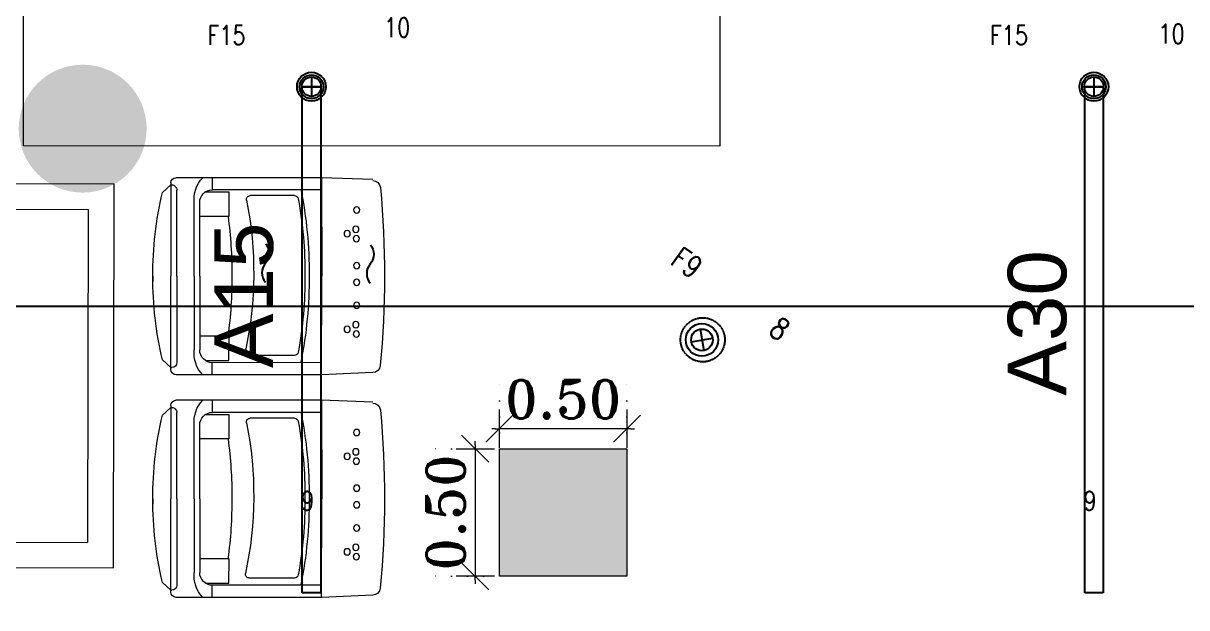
# Model space of a CAD drawing. Header units: inches. Extents: x 102655 to 148943, y 72248 to 114419.
# Drawn here: x 118775 to 123323, y 81695 to 83980 of the extents above; entities that cross this region are included whole.
import ezdxf
from ezdxf.enums import TextEntityAlignment as Align

# ---------------------------------------------------------------- set-up
doc = ezdxf.new("R2010")
doc.units = ezdxf.units.IN
doc.linetypes.add('CENTER INDS', pattern=[13.335, 8.89, -1.11125, 2.2225, -1.11125])
doc.linetypes.add('DOT2', pattern=[0.125, 0, -0.125])
doc.layers.get('Defpoints').update_dxf_attribs({"color": 8})
for name, color, linetype, lineweight in [('ceiling dim', 8, 'Continuous', 5), ('Furnitureee', 8, 'Continuous', 5), ('S-SOLID', 8, 'Continuous', 0)]:
    doc.layers.add(name, color=color, linetype=linetype, lineweight=lineweight)
for name, color, linetype in [('E-LEADER', 30, 'Continuous'), ('E-LTG', 92, 'Continuous'), ('E-TAG', 30, 'Continuous'), ('E_TAG', 30, 'Continuous')]:
    doc.layers.add(name, color=color, linetype=linetype)
doc.layers.add('ELECTRICAL LIGHTING CEILING', color=6, linetype='CENTER INDS', true_color=0xff00ff)
doc.styles.add('Pyzd-Romans', font='romans.shx', dxfattribs={"width": 0.8})
doc.styles.add('ROMANT', font='romant')
doc.styles.get("Standard").update_dxf_attribs({"font": 'arial.ttf'})
doc.dimstyles.new('50', dxfattribs={"dimtxt": 0.15, "dimasz": 0.015, "dimexe": 0.18, "dimexo": 0.0625, "dimgap": 0.04, "dimtad": 1, "dimzin": 0, "dimdsep": 46, "dimtxsty": 'ROMANT', "dimblk": 'SAM2', "dimcen": 0.09, "dimclre": 181, "dimclrt": 3, "dimazin": 0, "dimtfac": 0.782609, "dimtix": 1, "dimtmove": 2, "dimatfit": 3, "dimldrblk": 'SAM2', "dimfxl": 0.18, "dimtolj": 1, "dimtzin": 0, "dimarcsym": 0})

# ---------------------------------------------------------------- blocks, each defined once
blk = doc.blocks.new('ff')
at = {"color": 8}
for p, q in [((3192.4161, 1465.4186), (3192.4075, 1465.2191)), ((3192.4161, 1465.4186), (3192.4075, 1465.2191)), ((3193.1708, 1465.4181), (3193.1779, 1465.2186)), ((3193.1708, 1465.4181), (3193.1779, 1465.2186)), ((3192.4075, 1465.2191), (3192.4071, 1464.6497)), ((3192.4075, 1465.2191), (3192.4071, 1464.6497)), ((3192.4075, 1465.2191), (3192.7927, 1465.2189)), ((3192.4075, 1465.2191), (3192.7927, 1465.2189)), ((3193.1779, 1465.2186), (3192.7927, 1465.2189)), ((3193.1779, 1465.2186), (3192.7927, 1465.2189)), ((3193.1779, 1465.2186), (3193.1775, 1464.6492)), ((3193.1779, 1465.2186), (3193.1775, 1464.6492)), ((3192.4547, 1465.2172), (3192.4544, 1464.7923)), ((3192.4547, 1465.2172), (3192.4544, 1464.7923)), ((3193.1307, 1465.2168), (3193.1304, 1464.7918)), ((3193.1307, 1465.2168), (3193.1304, 1464.7918)), ((3192.4827, 1465.113), (3192.4826, 1464.9358)), ((3192.4827, 1465.113), (3192.4826, 1464.9358)), ((3193.1076, 1465.1126), (3193.1075, 1464.9396)), ((3193.1076, 1465.1126), (3193.1075, 1464.9396)), ((3192.4628, 1464.7645), (3192.4629, 1464.8568)), ((3192.4628, 1464.7645), (3192.4629, 1464.8568)), ((3192.4629, 1464.8568), (3192.5584, 1464.8568)), ((3192.4629, 1464.8568), (3192.5584, 1464.8568)), ((3192.5584, 1464.8568), (3192.5584, 1464.744)), ((3192.5584, 1464.8568), (3192.5584, 1464.744)), ((3193.0265, 1464.8565), (3193.0264, 1464.7437)), ((3193.0265, 1464.8565), (3193.0264, 1464.7437)), ((3193.122, 1464.8564), (3193.0265, 1464.8565)), ((3193.122, 1464.8564), (3193.0265, 1464.8565)), ((3193.122, 1464.7641), (3193.122, 1464.8564)), ((3193.122, 1464.7641), (3193.122, 1464.8564)), ((3192.4072, 1464.791), (3192.4545, 1464.791)), ((3192.4072, 1464.791), (3192.4545, 1464.791)), ((3193.1776, 1464.7905), (3193.1304, 1464.7905)), ((3193.1776, 1464.7905), (3193.1304, 1464.7905)), ((3192.7924, 1464.7421), (3192.5044, 1464.7423)), ((3192.7924, 1464.7421), (3192.5044, 1464.7423)), ((3192.7924, 1464.7207), (3192.5044, 1464.7209)), ((3192.7924, 1464.7207), (3192.5044, 1464.7209)), ((3192.7924, 1464.7421), (3193.0804, 1464.7419)), ((3192.7924, 1464.7421), (3193.0804, 1464.7419)), ((3192.7924, 1464.7207), (3193.0803, 1464.7205)), ((3192.7924, 1464.7207), (3193.0803, 1464.7205)), ((3192.4271, 1464.6297), (3192.7923, 1464.6295)), ((3192.4271, 1464.6297), (3192.7923, 1464.6295)), ((3192.4352, 1464.6297), (3192.4352, 1464.633)), ((3192.4352, 1464.6297), (3192.4352, 1464.633)), ((3192.4352, 1464.6297), (3192.4656, 1464.5969)), ((3192.4352, 1464.6297), (3192.4656, 1464.5969)), ((3192.7923, 1464.6527), (3192.4552, 1464.653)), ((3192.7923, 1464.6527), (3192.4552, 1464.653)), ((3192.7923, 1464.6527), (3193.1294, 1464.6525)), ((3192.7923, 1464.6527), (3193.1294, 1464.6525)), ((3193.1575, 1464.6292), (3192.7923, 1464.6295)), ((3193.1575, 1464.6292), (3192.7923, 1464.6295)), ((3193.1494, 1464.6292), (3193.119, 1464.5965)), ((3193.1494, 1464.6292), (3193.119, 1464.5965)), ((3193.1494, 1464.6292), (3193.1494, 1464.6325)), ((3193.1494, 1464.6292), (3193.1494, 1464.6325)), ((3192.7923, 1464.5591), (3192.7712, 1464.5591)), ((3192.7923, 1464.5591), (3192.7712, 1464.5591)), ((3192.7923, 1464.5591), (3192.8133, 1464.5591)), ((3192.7923, 1464.5591), (3192.8133, 1464.5591))]:
    blk.add_line(p, q, dxfattribs=at)
for centre in [(3192.5666, 1465.3546), (3192.5666, 1465.3546), (3192.6031, 1465.3527), (3192.6031, 1465.3527), (3192.6785, 1465.3554), (3192.6785, 1465.3554), (3192.7691, 1465.3554), (3192.7691, 1465.3554), (3192.8344, 1465.3553), (3192.8344, 1465.3553), (3192.94, 1465.3543), (3192.94, 1465.3543), (3192.9765, 1465.3525), (3192.9765, 1465.3525), (3193.0519, 1465.3552), (3193.0519, 1465.3552), (3192.5855, 1465.3188), (3192.5855, 1465.3188), (3192.9589, 1465.3186), (3192.9589, 1465.3186)]:
    blk.add_circle(centre, 0.0122, dxfattribs=at)
for centre, radius, start, end in [((3192.4461, 1465.4185), 0.03, 95.2118, 179.962), ((3192.4461, 1465.4185), 0.03, 95.2118, 179.962), ((3192.791, 1461.6276), 3.8366, 84.7849, 95.1976), ((3192.791, 1461.6276), 3.8366, 84.7849, 95.1976), ((3193.137, 1465.4184), 0.03, 359.962, 84.7708), ((3193.137, 1465.4184), 0.03, 359.962, 84.7708), ((3192.7839, 1463.513), 1.6571, 89.6084, 101.3696), ((3192.7839, 1463.513), 1.6571, 89.6084, 101.3696), ((3192.4977, 1465.113), 0.015, 100.0902, 179.962), ((3192.4977, 1465.113), 0.015, 100.0902, 179.962), ((3192.7839, 1463.5048), 1.6485, 89.6073, 100.0902), ((3192.7839, 1463.5048), 1.6485, 89.6073, 100.0902), ((3192.8043, 1463.513), 1.6571, 78.5545, 90.3157), ((3192.8043, 1463.513), 1.6571, 78.5545, 90.3157), ((3192.8043, 1463.5048), 1.6485, 79.8339, 90.3168), ((3192.8043, 1463.5048), 1.6485, 79.8339, 90.3168), ((3193.0926, 1465.1126), 0.015, 359.962, 79.8339), ((3193.0926, 1465.1126), 0.015, 359.962, 79.8339), ((3192.8043, 1463.5048), 1.4485, 78.6426, 102.0976), ((3192.8043, 1463.5048), 1.4485, 78.6426, 102.0976), ((3192.4976, 1464.9358), 0.015, 179.962, 282.0976), ((3192.4976, 1464.9358), 0.015, 179.962, 282.0976), ((3193.0925, 1464.9396), 0.015, 258.6426, 359.962), ((3193.0925, 1464.9396), 0.015, 258.6426, 359.962), ((3192.7837, 1463.2193), 1.6485, 89.6073, 97.8532), ((3192.7837, 1463.2193), 1.6485, 89.6073, 97.8532), ((3192.8041, 1463.2193), 1.6485, 82.2473, 90.3168), ((3192.8041, 1463.2193), 1.6485, 82.2473, 90.3168), ((3192.5044, 1464.7923), 0.05, 179.962, 269.962), ((3192.5044, 1464.7923), 0.05, 179.962, 269.962), ((3193.0804, 1464.7919), 0.05, 269.962, 359.962), ((3193.0804, 1464.7919), 0.05, 269.962, 359.962), ((3192.4911, 1464.8399), 0.1197, 225.5226, 276.378), ((3192.4911, 1464.8399), 0.1197, 225.5226, 276.378), ((3193.0938, 1464.8395), 0.1197, 263.5461, 314.4015), ((3193.0938, 1464.8395), 0.1197, 263.5461, 314.4015), ((3192.4271, 1464.6497), 0.02, 179.962, 269.962), ((3192.4271, 1464.6497), 0.02, 179.962, 269.962), ((3192.4552, 1464.633), 0.02, 89.962, 179.962), ((3192.4552, 1464.633), 0.02, 89.962, 179.962), ((3193.1294, 1464.6325), 0.02, 359.962, 89.962), ((3193.1294, 1464.6325), 0.02, 359.962, 89.962), ((3193.1575, 1464.6492), 0.02, 269.962, 359.962), ((3193.1575, 1464.6492), 0.02, 269.962, 359.962), ((3192.783, 1465.9077), 1.3487, 256.3884, 270.3938), ((3192.783, 1465.9077), 1.3487, 256.3884, 270.3938), ((3192.8033, 1465.9077), 1.3487, 269.5303, 283.5357), ((3192.8033, 1465.9077), 1.3487, 269.5303, 283.5357)]:
    blk.add_arc(centre, radius, start, end, dxfattribs=at)
blk = doc.blocks.new('SAM2')
for p, q in [((3.54, 3.54), (-3.54, -3.54)), ((0, -5), (0, 5)), ((-1, 0), (0, 0))]:
    blk.add_line(p, q)
blk = doc.blocks.new('*D155')
at = {"layer": 'ceiling dim', "color": 181, "linetype": 'DOT2', "lineweight": -2, "ltscale": 0.5, "transparency": 16777216}
for p, q in [((478773.6877, 1037610.4331), (478773.6877, 1037610.629)), ((478774.1864, 1037610.4331), (478774.1864, 1037610.629))]:
    blk.add_line(p, q, dxfattribs=at)
at = {"layer": 'ceiling dim', "color": 0, "lineweight": -2, "ltscale": 0.5, "transparency": 16777216}
for p, q in [((478773.6727, 1037610.449), (478773.6577, 1037610.449)), ((478774.1864, 1037610.449), (478773.6877, 1037610.449)), ((478774.2014, 1037610.449), (478774.2164, 1037610.449))]:
    blk.add_line(p, q, dxfattribs=at)
at = {"layer": 'Defpoints', "color": 0, "ltscale": 0.5, "transparency": 16777216}
for p in [(478773.6877, 1037610.449), (478773.6877, 1037610.3706), (478774.1864, 1037610.3706)]:
    blk.add_point(p, dxfattribs=at)
at = {"layer": 'ceiling dim', "color": 0, "lineweight": -2, "ltscale": 0.5, "transparency": 16777216, "xscale": 0.015, "yscale": 0.015, "zscale": 0.015}
blk.add_blockref('SAM2', (478773.6877, 1037610.449), dxfattribs=at)
at = {"layer": 'ceiling dim', "color": 0, "lineweight": -2, "ltscale": 0.5, "transparency": 16777216, "xscale": 0.015, "yscale": 0.015, "zscale": 0.015, "rotation": 180}
blk.add_blockref('SAM2', (478774.1864, 1037610.449), dxfattribs=at)
at = {"layer": 'ceiling dim', "color": 3, "ltscale": 0.5, "transparency": 16777216, "insert": (478773.937, 1037610.564), "char_height": 0.15, "attachment_point": 5, "style": 'ROMANT'}
blk.add_mtext('\\A1;0.50', dxfattribs=at)
blk = doc.blocks.new('*D156')
at = {"layer": 'ceiling dim', "color": 0, "lineweight": -2, "ltscale": 0.5, "transparency": 16777216}
for p, q in [((478773.5933, 1037610.3856), (478773.5933, 1037610.4006)), ((478773.5933, 1037610.3706), (478773.5933, 1037609.8719)), ((478773.5933, 1037609.8569), (478773.5933, 1037609.8419))]:
    blk.add_line(p, q, dxfattribs=at)
at = {"layer": 'ceiling dim', "color": 181, "linetype": 'DOT2', "lineweight": -2, "ltscale": 0.5, "transparency": 16777216}
for p, q in [((478773.6252, 1037610.3706), (478773.4133, 1037610.3706)), ((478773.6252, 1037609.8719), (478773.4133, 1037609.8719))]:
    blk.add_line(p, q, dxfattribs=at)
at = {"layer": 'Defpoints', "color": 0, "ltscale": 0.5, "transparency": 16777216}
for p in [(478773.6877, 1037610.3706), (478773.5933, 1037609.8719), (478773.6877, 1037609.8719)]:
    blk.add_point(p, dxfattribs=at)
at = {"layer": 'ceiling dim', "color": 0, "lineweight": -2, "ltscale": 0.5, "transparency": 16777216, "xscale": 0.015, "yscale": 0.015, "zscale": 0.015}
for p, rotation in [((478773.5933, 1037610.3706), 270), ((478773.5933, 1037609.8719), 90)]:
    blk.add_blockref('SAM2', p, dxfattribs=dict(at, rotation=rotation))
at = {"layer": 'ceiling dim', "color": 3, "ltscale": 0.5, "transparency": 16777216, "insert": (478773.4783, 1037610.1213), "char_height": 0.15, "attachment_point": 5, "rotation": 90, "style": 'ROMANT'}
blk.add_mtext('\\A1;0.50', dxfattribs=at)
blk = doc.blocks.new('E-L-FSPOT2')
at = {"color": 254, "lineweight": 0}
for points in [[(0, -75), (0, -75), (0, -75), (0, -75), (0, -75), (0, -75), (0, -75), (0, -75), (0, -75), (0, -75), (0, -75), (0, -75)], [(0, -75), (0, -75)], [(0, -75), (0, -75)], [(0, -75), (0, -75)], [(0, -75), (0, -75)], [(0, -75), (0, -75)], [(0, -75), (0, -75)], [(0, -75), (0, -75)], [(0, -75), (0, -75)], [(0, -75), (0, -75)], [(0, -75), (0, -75)], [(0, -75), (0, -75)], [(0, -75), (0, -75)], [(0, -75), (0, -75), (0, -75)], [(0, -75), (0, -75)], [(0, -75), (0, -75)], [(0, -75), (0, -75)], [(0, -75), (0, -75), (0, -75), (0, -75), (0, -75), (0, -75), (0, -75), (0, -75), (0, -75), (0, -75)], [(0, -75), (0, -75)]]:
    blk.add_lwpolyline(points, dxfattribs=at)
blk.add_circle((0, 0), 75)
at = {"layer": 'E-TAG'}
for points in [[(-35.4, -35.4), (35.4, 35.4)], [(-35.4, 35.4), (35.4, -35.4)]]:
    blk.add_lwpolyline(points, dxfattribs=at)
blk.add_circle((0, 0), 50, dxfattribs=at)
at = {"layer": 'E-TAG', "style": 'Pyzd-Romans', "width": 0.8, "flags": 1}
for tag, p in [('BPANEL', (262.5, 925)), ('SWITCH', (-262.5, 700)), ('LOADVA', (262.5, 700)), ('BTYPE', (-262.5, 475)), ('PANEL', (262.5, 475)), ('HEIGHT', (-246.5, -477.6)), ('DSCR', (-246.5, -702.6)), ('ROOM', (278.5, -702.6))]:
    blk.add_attdef(tag, text='', height=100, dxfattribs=at).set_placement(p, align=Align.MIDDLE_CENTER)
at = {"layer": 'E-TAG', "style": 'Pyzd-Romans', "width": 0.8}
for tag, p in [('TYPE', (-262.5, 250)), ('NO.', (262.5, 250)), ('W.P', (-246.5, -252.6)), ('A,B,C', (278.5, -252.6)), ('CBT', (278.5, -477.6))]:
    blk.add_attdef(tag, text='', height=100, dxfattribs=at).set_placement(p, align=Align.MIDDLE_CENTER)
blk = doc.blocks.new('f15')
at = {"layer": 'E-LEADER'}
for points in [[(19, 0), (-19, 0)], [(0, 19), (0, -19)]]:
    blk.add_lwpolyline(points, dxfattribs=at)
blk.add_circle((0, 0), 23.3, dxfattribs=at)
at = {"layer": 'E-LTG'}
for radius in [28.2, 19]:
    blk.add_circle((0, 0), radius, dxfattribs=at)
at = {"layer": 'E_TAG', "style": 'Pyzd-Romans', "width": 0.8, "flags": 1}
for tag, p in [('BPANEL', (262.5, 1125)), ('SWITCH', (-262.5, 900)), ('LOADVA', (262.5, 900)), ('BTYPE', (-262.5, 675)), ('PANEL', (262.5, 675)), ('HEIGHT', (-262.5, -675)), ('DSCR', (-262.5, -900)), ('ROOM', (262.5, -900))]:
    blk.add_attdef(tag, text='', height=100, dxfattribs=at).set_placement(p, align=Align.MIDDLE_CENTER)
at = {"layer": 'E_TAG', "style": 'Pyzd-Romans', "width": 0.8}
for tag, p in [('TYPE', (-262.5, 450)), ('NO.', (262.5, 450)), ('W.P', (-262.5, -450)), ('A,B,C', (262.5, -450)), ('CBT', (262.5, -675))]:
    blk.add_attdef(tag, text='', height=100, dxfattribs=at).set_placement(p, align=Align.MIDDLE_CENTER)
blk = doc.blocks.new('*U20')
at = {"color": 0}
for points in [[(0, 75, -0.36397), (0, 0), (0, 0), (0, 0), (0, 0, 0.36397), (0, -75)], [(409.3, 75, -0.36397), (409.3, 0), (409.3, 0), (409.3, 0), (409.3, 0, 0.36397), (409.3, -75)]]:
    blk.add_lwpolyline(points, format="xyb", dxfattribs=at)
blk = doc.blocks.new('f')
at = {"layer": 'S-SOLID', "ltscale": 0.5, "true_color": 0x999b37, "transparency": 33554559}
h = blk.add_hatch(color=55, dxfattribs=at)
h.dxf.hatch_style = 1
edge = h.paths.add_edge_path()
edge.add_arc((478772.0588, 1037611.6221), 0.25, 0, 360)
at = {"layer": 'S-SOLID', "ltscale": 0.5, "true_color": 0xed1f24, "transparency": 33554559}
h = blk.add_hatch(color=240, dxfattribs=at)
h.dxf.hatch_style = 1
h.paths.add_polyline_path([(478773.6877, 1037610.3706), (478774.1864, 1037610.3706), (478774.1864, 1037609.8719), (478773.6877, 1037609.8719)])
at = {"layer": 'ceiling dim', "color": 242, "ltscale": 0.5, "true_color": 0xcd2027}
blk.add_lwpolyline([(478773.6877, 1037610.3706), (478774.1864, 1037610.3706), (478774.1864, 1037609.8719), (478773.6877, 1037609.8719)], close=True, dxfattribs=at)
at = {"layer": 'Furnitureee', "color": 8, "ltscale": 0.5, "extrusion": (6.31297e-07, -2.22138e-08, 1), "elevation": 0.2792}
blk.add_lwpolyline([(478774.5507, 1037613.5221), (478774.5491, 1037611.553), (478771.8271, 1037611.5551), (478771.8286, 1037613.5242)], close=True, dxfattribs=at)
at = {"layer": 'Furnitureee', "color": 8, "ltscale": 0.5}
for points in [[(478770.6789, 1037609.9076), (478772.1789, 1037609.9044), (478772.1821, 1037611.4044), (478770.6821, 1037611.4076)], [(478770.7791, 1037610.0074), (478772.0791, 1037610.0046), (478772.0819, 1037611.3046), (478770.7819, 1037611.3074)]]:
    blk.add_lwpolyline(points, close=True, dxfattribs=at)
at = {"layer": 'Furnitureee', "color": 8, "ltscale": 0.5, "extrusion": (1.3956e-07, 2.35468e-12, 1), "xscale": -0.9999999999999997, "rotation": 269.9664062180101}
for p in [(477305.9024, 1034419.1121, 0.0668), (477305.9024, 1034418.2418, 0.0668)]:
    blk.add_blockref('ff', p, dxfattribs=at)
at = {"layer": 'ceiling dim', "color": 51, "ltscale": 0.5, "true_color": 0xf7f281}
dim = blk.add_linear_dim(base=(478773.6877, 1037610.449), p1=(478774.1864, 1037610.3706), p2=(478773.6877, 1037610.3706), dimstyle='50', dxfattribs=at)
dim.commit()
dim.dimension.update_dxf_attribs({"geometry": '*D155', "text_midpoint": (478773.937, 1037610.564)})
dim = blk.add_linear_dim(base=(478773.5933, 1037609.8719), p1=(478773.6877, 1037610.3706), p2=(478773.6877, 1037609.8719), angle=90, dimstyle='50', dxfattribs=at)
dim.commit()
dim.dimension.update_dxf_attribs({"geometry": '*D156', "text_midpoint": (478773.4783, 1037610.1213)})

msp = doc.modelspace()

# ---------------------------------------------------------------- linework, layer by layer
msp.add_line((116848.01632, 82873.96027), (130489.78408, 82873.96027))
at = {"layer": 'ELECTRICAL LIGHTING CEILING', "color": 6}
for points in [[(119865.57478, 83732.13193), (119937.57102, 83732.13187), (119937.56937, 81753.31944), (119865.57313, 81753.3195)], [(122924.33086, 83732.12938), (122996.3271, 83732.12932), (122996.32545, 81753.31689), (122924.32921, 81753.31695)]]:
    msp.add_lwpolyline(points, close=True, dxfattribs=at)
at = {"layer": 'ELECTRICAL LIGHTING CEILING'}
msp.add_circle((121430.95011, 82742.72441), 86.39549, dxfattribs=at)

# ---------------------------------------------------------------- block references
ref = msp.add_blockref('f15', (119901.5729, 83732.1319), dxfattribs=dict(xscale=2, yscale=2, zscale=2))
ref.add_attrib('TYPE', 'F15', dxfattribs={"layer": 'E_TAG', "height": 75, "style": 'Pyzd-Romans', "width": 0.8}).set_placement((119569.28608, 83933.56246), align=Align.MIDDLE_CENTER)
ref.add_attrib('NO.', '10', dxfattribs={"layer": 'E_TAG', "height": 75, "style": 'Pyzd-Romans', "width": 0.8}).set_placement((120236.34536, 83963.4739), align=Align.MIDDLE_CENTER)
ref = msp.add_blockref('f15', (122960.32898, 83732.12935), dxfattribs=dict(xscale=2, yscale=2, zscale=2))
ref.add_attrib('TYPE', 'F15', dxfattribs={"layer": 'E_TAG', "height": 75, "style": 'Pyzd-Romans', "width": 0.8}).set_placement((122628.04216, 83933.55991), align=Align.MIDDLE_CENTER)
ref.add_attrib('NO.', '10', dxfattribs={"layer": 'E_TAG', "height": 75, "style": 'Pyzd-Romans', "width": 0.8}).set_placement((123263.46587, 83939.17778), align=Align.MIDDLE_CENTER)
ref = msp.add_blockref('f15', (119361.06009, 81213.34809), dxfattribs=dict(xscale=2, yscale=2, zscale=2))
ref.add_attrib('TYPE', 'F15', dxfattribs={"layer": 'E_TAG', "height": 75, "style": 'Pyzd-Romans', "width": 0.8}).set_placement((119028.77327, 81414.77866), align=Align.MIDDLE_CENTER)
ref.add_attrib('NO.', '9', dxfattribs={"layer": 'E_TAG', "height": 75, "style": 'Pyzd-Romans', "width": 0.8}).set_placement((119886.06009, 82113.34809), align=Align.MIDDLE_CENTER)
ref = msp.add_blockref('f15', (122419.81617, 81213.34554), dxfattribs=dict(xscale=2, yscale=2, zscale=2))
ref.add_attrib('TYPE', 'F15', dxfattribs={"layer": 'E_TAG', "height": 75, "style": 'Pyzd-Romans', "width": 0.8}).set_placement((122087.52935, 81414.77611), align=Align.MIDDLE_CENTER)
ref.add_attrib('NO.', '9', dxfattribs={"layer": 'E_TAG', "height": 75, "style": 'Pyzd-Romans', "width": 0.8}).set_placement((122944.81618, 82113.34554), align=Align.MIDDLE_CENTER)
at = {"layer": 'ceiling dim', "xscale": 1000, "yscale": 1000, "zscale": 1000}
msp.add_blockref('f', (-478653051.58299, -1037528053.90511), dxfattribs=at)
at = {"layer": 'E-LTG', "rotation": 359.5981809770818}
msp.add_blockref('*U20', (119722.11169, 83042.3869), dxfattribs=at)
at = {"layer": 'E-LTG', "xscale": 0.8476918827478218, "yscale": 0.8476918827478218, "zscale": 0.8476918827478218, "rotation": 324.5660952900275}
msp.add_blockref('E-L-FSPOT2', (121428.16461, 82742.3628), dxfattribs=at).add_auto_attribs({'TYPE': 'F9', 'NO.': '8'})

# ---------------------------------------------------------------- texts
for s, p in [('A15', (119751.21236, 82632.3236)), ('A30', (122852.39771, 82524.18647))]:
    msp.add_text(s, height=228.893641, rotation=90).set_placement(p)

doc.saveas('drawing.dxf')
